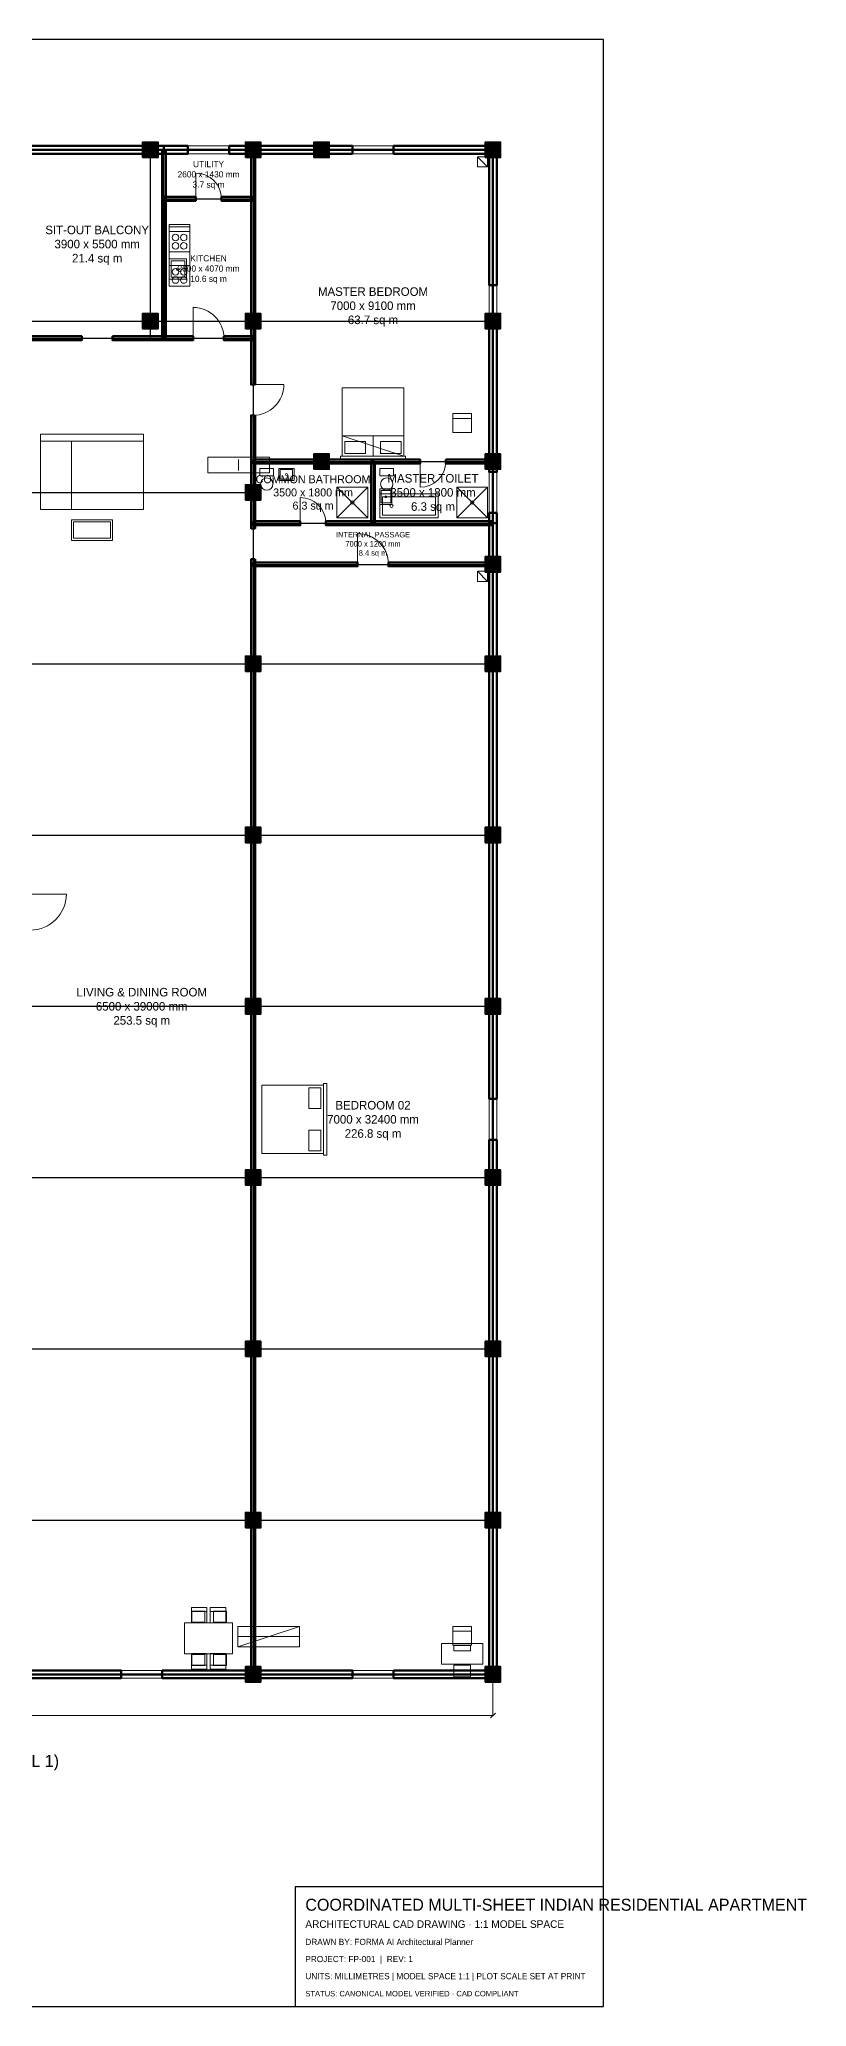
# Model space of a CAD drawing. Header units: millimetres. Extents: x -4200 to 54155, y -9700 to 47725.
# Drawn here: x 31762 to 54155, y -9700 to 47725 of the extents above; entities that cross this region are included whole.
import ezdxf
from ezdxf.enums import TextEntityAlignment as Align

# ---------------------------------------------------------------- set-up
doc = ezdxf.new("R2010")
doc.units = ezdxf.units.MM
for name, color, linetype, lineweight in [('A-ANNO', 7, 'Continuous', 25), ('A-ANNO-TEXT', 7, 'Continuous', 18), ('A-DIMS', 2, 'Continuous', 18), ('A-DOOR', 4, 'Continuous', 18), ('A-FURN', 8, 'Continuous', 13), ('A-GLAZ', 140, 'Continuous', 13), ('A-HATCH', 8, 'Continuous', 9), ('A-ROOM-NAME', 7, 'Continuous', 20), ('A-WALL', 3, 'Continuous', 50), ('A-WALL-EXT', 3, 'Continuous', 50), ('A-WIND', 5, 'Continuous', 18), ('S-BEAM', 6, 'Continuous', 25), ('S-COLS', 1, 'Continuous', 35)]:
    doc.layers.add(name, color=color, linetype=linetype, lineweight=lineweight)
doc.styles.add('ARGON_ANNOTATION', font='txt')
doc.dimstyles.get("Standard").update_dxf_attribs({"dimtxt": 0.18, "dimasz": 0.18, "dimexe": 1.25, "dimexo": 0.625, "dimtad": 1, "dimdsep": 46, "dimtxsty": 'Standard', "dimsah": 1, "dimcen": 0.09, "dimadec": 0, "dimazin": 0, "dimtfac": 1, "dimtofl": 0, "dimtmove": 0, "dimatfit": 3, "dimfxl": 1, "dimarcsym": 0})

# ---------------------------------------------------------------- blocks, each defined once
blk = doc.blocks.new('*D460')
at = {"layer": 'A-DIMS'}
for p, q in [((0, 0), (0, -1200)), ((45000, 0), (45000, -1200)), ((-70, -1270), (70, -1130)), ((44930, -1270), (45070, -1130)), ((0, -1200), (45000, -1200))]:
    blk.add_line(p, q, dxfattribs=at)
at = {"layer": 'A-DIMS', "style": 'ARGON_ANNOTATION'}
blk.add_text('45000', height=100, dxfattribs=at).set_placement((22500, -1200), align=Align.MIDDLE_CENTER)

msp = doc.modelspace()

# ---------------------------------------------------------------- hatches: boundary and pattern name
at = {"layer": 'A-HATCH'}
for points in [[(34775, 44275), (35225, 44275), (35225, 44725), (34775, 44725)], [(37775, 44275), (38225, 44275), (38225, 44725), (37775, 44725)], [(39775, 44275), (40225, 44275), (40225, 44725), (39775, 44725)], [(44775, 44275), (45225, 44275), (45225, 44725), (44775, 44725)], [(34775, 39275), (35225, 39275), (35225, 39725), (34775, 39725)], [(37775, 39275), (38225, 39275), (38225, 39725), (37775, 39725)], [(44775, 39275), (45225, 39275), (45225, 39725), (44775, 39725)], [(39775, 35175), (40225, 35175), (40225, 35625), (39775, 35625)], [(44775, 35175), (45225, 35175), (45225, 35625), (44775, 35625)], [(37775, 34275), (38225, 34275), (38225, 34725), (37775, 34725)], [(44775, 32175), (45225, 32175), (45225, 32625), (44775, 32625)], [(37775, 29275), (38225, 29275), (38225, 29725), (37775, 29725)], [(44775, 29275), (45225, 29275), (45225, 29725), (44775, 29725)], [(37775, 24275), (38225, 24275), (38225, 24725), (37775, 24725)], [(44775, 24275), (45225, 24275), (45225, 24725), (44775, 24725)], [(37775, 19275), (38225, 19275), (38225, 19725), (37775, 19725)], [(44775, 19275), (45225, 19275), (45225, 19725), (44775, 19725)], [(37775, 14275), (38225, 14275), (38225, 14725), (37775, 14725)], [(44775, 14275), (45225, 14275), (45225, 14725), (44775, 14725)], [(37775, 9275), (38225, 9275), (38225, 9725), (37775, 9725)], [(44775, 9275), (45225, 9275), (45225, 9725), (44775, 9725)], [(37775, 4275), (38225, 4275), (38225, 4725), (37775, 4725)], [(44775, 4275), (45225, 4275), (45225, 4725), (44775, 4725)], [(37775, -225), (38225, -225), (38225, 225), (37775, 225)], [(44775, -225), (45225, -225), (45225, 225), (44775, 225)]]:
    msp.add_hatch(color=256, dxfattribs=at).paths.add_polyline_path(points, flags=0)

# ---------------------------------------------------------------- linework, layer by layer
at = {"layer": 'A-ANNO'}
for points in [[(-4200, -9700), (48225, -9700), (48225, 47725), (-4200, 47725)], [(39225, -9700), (48225, -9700), (48225, -6200), (39225, -6200)]]:
    msp.add_lwpolyline(points, close=True, dxfattribs=at)
at = {"layer": 'A-DOOR'}
for p, q in [((36325, 43070), (36325, 43820)), ((36250, 39000), (36250, 39900)), ((38000, 37650), (38900, 37650)), ((42875, 35400), (42875, 34650)), ((39375, 33600), (39375, 34350)), ((41050, 32400), (41050, 33300)), ((31500, 22775), (32550, 22775))]:
    msp.add_line(p, q, dxfattribs=at)
for centre, radius, start, end in [((36325, 43070), 750, 0, 90), ((36250, 39000), 900, 0, 90), ((38000, 37650), 900, 270, 360), ((42875, 35400), 750, 270, 360), ((39375, 33600), 750, 0, 90), ((41050, 32400), 900, 0, 90), ((31500, 22775), 1050, 270, 360)]:
    msp.add_arc(centre, radius, start, end, dxfattribs=at)
at = {"layer": 'A-FURN'}
for p, q in [((44545, 44300), (44845, 44000)), ((35555, 42250), (36155, 42250)), ((43825, 36662.5), (44375, 36662.5)), ((31800, 36000), (34800, 36000)), ((32700, 36000), (32700, 34000)), ((40600, 36155), (42400, 35555)), ((41500, 36155), (41500, 35555)), ((37575, 35457.5), (37575, 35142.5)), ((40445, 34655), (41345, 33755)), ((40445, 33755), (41345, 34655)), ((43945, 34655), (44845, 33755)), ((43945, 33755), (44845, 34655)), ((44545, 32200), (44845, 31900)), ((36200, 1837.5), (36650, 1837.5)), ((36750, 1837.5), (37200, 1837.5)), ((39355, 1400), (37555, 800)), ((43825, 1262.5), (44375, 1262.5)), ((39355, 1100), (37555, 1100)), ((36650, 267.5), (36200, 267.5)), ((37200, 267.5), (36750, 267.5))]:
    msp.add_line(p, q, dxfattribs=at)
for points in [[(44545, 44300), (44845, 44300), (44845, 44000), (44545, 44000)], [(35555, 42320), (36155, 42320), (36155, 40520), (35555, 40520)], [(35555, 42120), (36155, 42120), (36155, 41520), (35555, 41520)], [(35555, 41320), (36055, 41320), (36055, 40720), (35555, 40720)], [(35555, 41120), (36155, 41120), (36155, 40520), (35555, 40520)], [(35605, 41260), (36005, 41260), (36005, 40780), (35605, 40780)], [(42400, 35555), (40600, 35555), (40600, 37555), (42400, 37555)], [(43825, 36800), (44375, 36800), (44375, 36250), (43825, 36250)], [(31800, 36200), (34800, 36200), (34800, 34000), (31800, 34000)], [(40600, 36155), (42400, 36155), (42400, 35555), (40600, 35555)], [(41280, 35635), (40680, 35635), (40680, 35985), (41280, 35985)], [(42320, 35635), (41720, 35635), (41720, 35985), (42320, 35985)], [(38475, 35525), (38475, 35075), (36675, 35075), (36675, 35525)], [(38200, 35200), (38600, 35200), (38600, 34980), (38200, 34980)], [(38750, 35200), (39200, 35200), (39200, 34850), (38750, 34850)], [(38795, 35165), (39155, 35165), (39155, 34885), (38795, 34885)], [(42450, 35455), (40550, 35455), (40550, 35555), (42450, 35555)], [(41700, 35200), (42100, 35200), (42100, 34980), (41700, 34980)], [(40445, 34655), (41345, 34655), (41345, 33755), (40445, 33755)], [(41700, 34600), (42050, 34600), (42050, 34150), (41700, 34150)], [(41700, 34455), (43400, 34455), (43400, 33755), (41700, 33755)], [(41735, 34555), (42015, 34555), (42015, 34195), (41735, 34195)], [(43945, 34655), (44845, 34655), (44845, 33755), (43945, 33755)], [(41780, 34375), (43320, 34375), (43320, 33835), (41780, 33835)], [(32700, 33700), (33900, 33700), (33900, 33100), (32700, 33100)], [(32760, 33640), (33840, 33640), (33840, 33160), (32760, 33160)], [(44545, 32200), (44845, 32200), (44845, 31900), (44545, 31900)], [(40155, 17250), (40155, 15150), (40055, 15150), (40055, 17250)], [(40055, 17200), (40055, 15200), (38255, 15200), (38255, 17200)], [(39975, 17120), (39975, 16520), (39625, 16520), (39625, 17120)], [(39975, 15880), (39975, 15280), (39625, 15280), (39625, 15880)], [(36200, 1950), (36650, 1950), (36650, 1500), (36200, 1500)], [(36210, 1840), (36590, 1840), (36590, 1520), (36210, 1520)], [(36750, 1950), (37200, 1950), (37200, 1500), (36750, 1500)], [(36840, 1840), (37220, 1840), (37220, 1520), (36840, 1520)], [(36000, 1500), (37400, 1500), (37400, 600), (36000, 600)], [(39355, 1400), (39355, 800), (37555, 800), (37555, 1400)], [(43825, 1400), (44375, 1400), (44375, 850), (43825, 850)], [(36650, 155), (36200, 155), (36200, 605), (36650, 605)], [(36210, 580), (36590, 580), (36590, 260), (36210, 260)], [(37200, 155), (36750, 155), (36750, 605), (37200, 605)], [(36840, 580), (37220, 580), (37220, 260), (36840, 260)], [(43500, 900), (44700, 900), (44700, 300), (43500, 300)], [(43860, 840), (44340, 840), (44340, 690), (43860, 690)], [(43860, 270), (44340, 270), (44340, -70), (43860, -70)]]:
    msp.add_lwpolyline(points, close=True, dxfattribs=at)
for centre, radius in [((35735, 41940), 96), ((35975, 41940), 96), ((35735, 41700), 96), ((35975, 41700), 96), ((35735, 40940), 96), ((35735, 40700), 96), ((35805, 41020), 40), ((35975, 40940), 96), ((35975, 40700), 96), ((38975, 35025), 28), ((38400, 34745), 180), ((41900, 34745), 180), ((40895, 34205), 50), ((41875, 34375), 28), ((42040, 34105), 45), ((44395, 34205), 50)]:
    msp.add_circle(centre, radius, dxfattribs=at)
at = {"layer": 'A-GLAZ'}
for p, q in [((36100, 44500), (37300, 44500)), ((40900, 44500), (42100, 44500)), ((45000, 40550), (45000, 39350)), ((45000, 35100), (45000, 33900)), ((45000, 16800), (45000, 15600)), ((34150, 0), (35350, 0)), ((40900, 0), (42100, 0))]:
    msp.add_line(p, q, dxfattribs=at)
at = {"layer": 'A-ROOM-NAME'}
for points in [[(31500, 44500), (35400, 44500), (35400, 39000), (31500, 39000)], [(35400, 44500), (38000, 44500), (38000, 43070), (35400, 43070)], [(38000, 44500), (45000, 44500), (45000, 35400), (38000, 35400)], [(35400, 43070), (38000, 43070), (38000, 39000), (35400, 39000)], [(31500, 39000), (38000, 39000), (38000, 0), (31500, 0)], [(38000, 35400), (41500, 35400), (41500, 33600), (38000, 33600)], [(41500, 35400), (45000, 35400), (45000, 33600), (41500, 33600)], [(38000, 33600), (45000, 33600), (45000, 32400), (38000, 32400)], [(38000, 32400), (45000, 32400), (45000, 0), (38000, 0)]]:
    msp.add_lwpolyline(points, close=True, dxfattribs=at)
at = {"layer": 'A-WALL'}
for points in [[(31500, 44615), (35400, 44615), (35400, 44385), (31500, 44385)], [(35457.5, 44500), (35457.5, 43070), (35342.5, 43070), (35342.5, 44500)], [(35400, 44615), (36100, 44615), (36100, 44385), (35400, 44385)], [(37300, 44615), (38000, 44615), (38000, 44385), (37300, 44385)], [(38057.5, 44500), (38057.5, 43070), (37942.5, 43070), (37942.5, 44500)], [(38000, 44615), (40900, 44615), (40900, 44385), (38000, 44385)], [(42100, 44615), (45000, 44615), (45000, 44385), (42100, 44385)], [(45115, 44500), (45115, 40550), (44885, 40550), (44885, 44500)], [(35457.5, 43070), (35457.5, 39000), (35342.5, 39000), (35342.5, 43070)], [(35400, 43127.5), (36325, 43127.5), (36325, 43012.5), (35400, 43012.5)], [(37075, 43127.5), (38000, 43127.5), (38000, 43012.5), (37075, 43012.5)], [(38057.5, 43070), (38057.5, 39000), (37942.5, 39000), (37942.5, 43070)], [(31500, 39057.5), (33000, 39057.5), (33000, 38942.5), (31500, 38942.5)], [(33900, 39057.5), (35400, 39057.5), (35400, 38942.5), (33900, 38942.5)], [(35400, 39057.5), (36250, 39057.5), (36250, 38942.5), (35400, 38942.5)], [(37150, 39057.5), (38000, 39057.5), (38000, 38942.5), (37150, 38942.5)], [(45115, 39350), (45115, 35400), (44885, 35400), (44885, 39350)], [(38057.5, 39000), (38057.5, 37650), (37942.5, 37650), (37942.5, 39000)], [(38057.5, 36750), (38057.5, 35400), (37942.5, 35400), (37942.5, 36750)], [(38057.5, 35400), (38057.5, 33600), (37942.5, 33600), (37942.5, 35400)], [(38000, 35457.5), (41500, 35457.5), (41500, 35342.5), (38000, 35342.5)], [(41557.5, 35400), (41557.5, 33600), (41442.5, 33600), (41442.5, 35400)], [(41500, 35457.5), (42875, 35457.5), (42875, 35342.5), (41500, 35342.5)], [(43625, 35457.5), (45000, 35457.5), (45000, 35342.5), (43625, 35342.5)], [(45115, 35400), (45115, 35100), (44885, 35100), (44885, 35400)], [(45115, 33900), (45115, 33600), (44885, 33600), (44885, 33900)], [(38057.5, 33600), (38057.5, 33450), (37942.5, 33450), (37942.5, 33600)], [(38000, 33657.5), (39375, 33657.5), (39375, 33542.5), (38000, 33542.5)], [(40125, 33657.5), (41500, 33657.5), (41500, 33542.5), (40125, 33542.5)], [(41500, 33657.5), (45000, 33657.5), (45000, 33542.5), (41500, 33542.5)], [(45115, 33600), (45115, 32400), (44885, 32400), (44885, 33600)], [(38057.5, 32550), (38057.5, 32400), (37942.5, 32400), (37942.5, 32550)], [(38057.5, 32400), (38057.5, 0), (37942.5, 0), (37942.5, 32400)], [(38000, 32457.5), (41050, 32457.5), (41050, 32342.5), (38000, 32342.5)], [(41950, 32457.5), (45000, 32457.5), (45000, 32342.5), (41950, 32342.5)], [(45115, 32400), (45115, 16800), (44885, 16800), (44885, 32400)], [(45115, 15600), (45115, 0), (44885, 0), (44885, 15600)], [(31500, 115), (34150, 115), (34150, -115), (31500, -115)], [(35350, 115), (38000, 115), (38000, -115), (35350, -115)], [(38000, 115), (40900, 115), (40900, -115), (38000, -115)], [(42100, 115), (45000, 115), (45000, -115), (42100, -115)]]:
    msp.add_lwpolyline(points, close=True, dxfattribs=at)
at = {"layer": 'A-WALL-EXT'}
msp.add_lwpolyline([(0, 44500), (45000, 44500), (45000, 0), (0, 0)], close=True, dxfattribs=at)
at = {"layer": 'A-WIND'}
for p, q in [((36100, 44615), (37300, 44615)), ((36100, 44615), (36100, 44385)), ((36100, 44385), (37300, 44385)), ((37300, 44615), (37300, 44385)), ((40900, 44615), (42100, 44615)), ((40900, 44615), (40900, 44385)), ((40900, 44385), (42100, 44385)), ((42100, 44615), (42100, 44385)), ((44885, 40550), (44885, 39350)), ((45115, 40550), (44885, 40550)), ((45115, 40550), (45115, 39350)), ((45115, 39350), (44885, 39350)), ((44885, 35100), (44885, 33900)), ((45115, 35100), (44885, 35100)), ((45115, 35100), (45115, 33900)), ((45115, 33900), (44885, 33900)), ((44885, 16800), (44885, 15600)), ((45115, 16800), (44885, 16800)), ((45115, 16800), (45115, 15600)), ((45115, 15600), (44885, 15600)), ((34150, 115), (35350, 115)), ((34150, 115), (34150, -115)), ((35350, 115), (35350, -115)), ((40900, 115), (42100, 115)), ((40900, 115), (40900, -115)), ((42100, 115), (42100, -115)), ((34150, -115), (35350, -115)), ((40900, -115), (42100, -115))]:
    msp.add_line(p, q, dxfattribs=at)
at = {"layer": 'S-BEAM'}
for p, q in [((30000, 44500), (35000, 44500)), ((35000, 44500), (35000, 39500)), ((35000, 44500), (38000, 44500)), ((35000, 44500), (35000, 39000)), ((38000, 44500), (38000, 39500)), ((38000, 44500), (40000, 44500)), ((40000, 44500), (45000, 44500)), ((45000, 44500), (45000, 39500)), ((35400, 43070), (38000, 43070)), ((35400, 43070), (35400, 39000)), ((38000, 43070), (38000, 39000)), ((30000, 39500), (35000, 39500)), ((35000, 39500), (38000, 39500)), ((38000, 39500), (38000, 34500)), ((38000, 39500), (45000, 39500)), ((45000, 39500), (45000, 35400)), ((31500, 39000), (35400, 39000)), ((35400, 39000), (38000, 39000)), ((38000, 39000), (38000, 35400)), ((38000, 35400), (41500, 35400)), ((38000, 35400), (38000, 33600)), ((40000, 35400), (45000, 35400)), ((41500, 35400), (45000, 35400)), ((41500, 35400), (41500, 33600)), ((45000, 35400), (45000, 32400)), ((30000, 34500), (38000, 34500)), ((38000, 34500), (38000, 29500)), ((38000, 33600), (41500, 33600)), ((41500, 33600), (45000, 33600)), ((38000, 32400), (45000, 32400)), ((45000, 32400), (45000, 29500)), ((30000, 29500), (38000, 29500)), ((38000, 29500), (38000, 24500)), ((38000, 29500), (45000, 29500)), ((45000, 29500), (45000, 24500)), ((30000, 24500), (38000, 24500)), ((38000, 24500), (38000, 19500)), ((38000, 24500), (45000, 24500)), ((45000, 24500), (45000, 19500)), ((30000, 19500), (38000, 19500)), ((38000, 19500), (38000, 14500)), ((38000, 19500), (45000, 19500)), ((45000, 19500), (45000, 14500)), ((30000, 14500), (38000, 14500)), ((38000, 14500), (38000, 9500)), ((38000, 14500), (45000, 14500)), ((45000, 14500), (45000, 9500)), ((30000, 9500), (38000, 9500)), ((38000, 9500), (38000, 4500)), ((38000, 9500), (45000, 9500)), ((45000, 9500), (45000, 4500)), ((30000, 4500), (38000, 4500)), ((38000, 4500), (38000, 0)), ((38000, 4500), (45000, 4500)), ((45000, 4500), (45000, 0)), ((31500, 0), (38000, 0)), ((38000, 0), (45000, 0))]:
    msp.add_line(p, q, dxfattribs=at)
at = {"layer": 'S-COLS'}
for points in [[(34775, 44275), (35225, 44275), (35225, 44725), (34775, 44725)], [(37775, 44275), (38225, 44275), (38225, 44725), (37775, 44725)], [(39775, 44275), (40225, 44275), (40225, 44725), (39775, 44725)], [(44775, 44275), (45225, 44275), (45225, 44725), (44775, 44725)], [(34775, 39275), (35225, 39275), (35225, 39725), (34775, 39725)], [(37775, 39275), (38225, 39275), (38225, 39725), (37775, 39725)], [(44775, 39275), (45225, 39275), (45225, 39725), (44775, 39725)], [(39775, 35175), (40225, 35175), (40225, 35625), (39775, 35625)], [(44775, 35175), (45225, 35175), (45225, 35625), (44775, 35625)], [(37775, 34275), (38225, 34275), (38225, 34725), (37775, 34725)], [(44775, 32175), (45225, 32175), (45225, 32625), (44775, 32625)], [(37775, 29275), (38225, 29275), (38225, 29725), (37775, 29725)], [(44775, 29275), (45225, 29275), (45225, 29725), (44775, 29725)], [(37775, 24275), (38225, 24275), (38225, 24725), (37775, 24725)], [(44775, 24275), (45225, 24275), (45225, 24725), (44775, 24725)], [(37775, 19275), (38225, 19275), (38225, 19725), (37775, 19725)], [(44775, 19275), (45225, 19275), (45225, 19725), (44775, 19725)], [(37775, 14275), (38225, 14275), (38225, 14725), (37775, 14725)], [(44775, 14275), (45225, 14275), (45225, 14725), (44775, 14725)], [(37775, 9275), (38225, 9275), (38225, 9725), (37775, 9725)], [(44775, 9275), (45225, 9275), (45225, 9725), (44775, 9725)], [(37775, 4275), (38225, 4275), (38225, 4725), (37775, 4725)], [(44775, 4275), (45225, 4275), (45225, 4725), (44775, 4725)], [(37775, -225), (38225, -225), (38225, 225), (37775, 225)], [(44775, -225), (45225, -225), (45225, 225), (44775, 225)]]:
    msp.add_lwpolyline(points, close=True, dxfattribs=at)

# ---------------------------------------------------------------- texts
at = {"layer": 'A-ANNO-TEXT', "style": 'ARGON_ANNOTATION'}
for s, height, p in [('2600 x 1430 mm', 181.37755, (36700, 43785)), ('UTILITY', 181.3776, (36700, 44084.273)), ('3.7 sq m', 181.3776, (36700, 43485.727)), ('SIT-OUT BALCONY', 250, (33450, 42162.5)), ('3900 x 5500 mm', 250, (33450, 41750)), ('21.4 sq m', 250, (33450, 41337.5)), ('KITCHEN', 181.3776, (36700, 41334.273)), ('2600 x 4070 mm', 181.37755, (36700, 41035)), ('10.6 sq m', 181.3776, (36700, 40735.727)), ('MASTER BEDROOM', 250, (41500, 40362.5)), ('7000 x 9100 mm', 250, (41500, 39950)), ('63.7 sq m', 250, (41500, 39537.5)), ('MASTER TOILET', 250, (43250, 34912.5)), ('COMMON BATHROOM', 233.57143, (39750, 34885.393)), ('3500 x 1800 mm', 233.57143, (39750, 34500)), ('3500 x 1800 mm', 250, (43250, 34500)), ('6.3 sq m', 233.5714, (39750, 34114.607)), ('6.3 sq m', 250, (43250, 34087.5)), ('INTERNAL PASSAGE', 161.66667, (41500, 33266.75)), ('7000 x 1200 mm', 161.66667, (41500, 33000)), ('8.4 sq m', 161.6667, (41500, 32733.25)), ('LIVING & DINING ROOM', 250, (34750, 19912.5)), ('6500 x 39000 mm', 250, (34750, 19500)), ('253.5 sq m', 250, (34750, 19087.5)), ('BEDROOM 02', 250, (41500, 16612.5)), ('7000 x 32400 mm', 250, (41500, 16200)), ('226.8 sq m', 250, (41500, 15787.5))]:
    msp.add_text(s, height=height, dxfattribs=at).set_placement(p, align=Align.MIDDLE_CENTER)
for s, height, p in [('SHEET 01: 1ST_FLOOR_PLAN (LEVEL 1)', 350, (23362.5, -2700)), ('COORDINATED MULTI-SHEET INDIAN RESIDENTIAL APARTMENT', 350, (39525, -6900)), ('ARCHITECTURAL CAD DRAWING · 1:1 MODEL SPACE', 220, (39525, -7400)), ('DRAWN BY: FORMA AI Architectural Planner', 180, (39525, -7900)), ('PROJECT: FP-001  |  REV: 1', 180, (39525, -8400)), ('UNITS: MILLIMETRES | MODEL SPACE 1:1 | PLOT SCALE SET AT PRINT', 180, (39525, -8900)), ('STATUS: CANONICAL MODEL VERIFIED · CAD COMPLIANT', 160, (39525, -9400))]:
    msp.add_text(s, height=height, dxfattribs=at).set_placement(p)

# ---------------------------------------------------------------- dimensions: what is measured, and where the dimension line sits
at = {"layer": 'A-DIMS'}
dim = msp.add_linear_dim(base=(22500, -1200), p1=(0, 0), p2=(45000, 0), angle=0, text='45000', dimstyle='Standard', override={"dimpost": '<>'}, dxfattribs=at)
dim.commit()
dim.dimension.update_dxf_attribs({"geometry": '*D460', "text_midpoint": (22500, -1200), "dimtype": 161})

doc.saveas('drawing.dxf')
